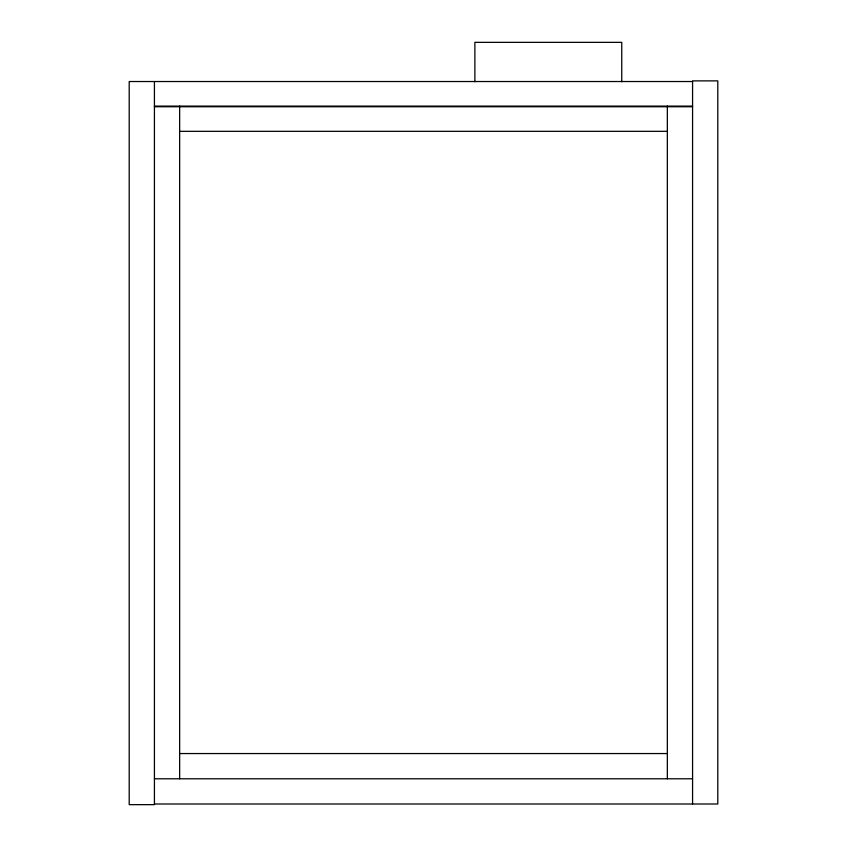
<?xml version="1.0" encoding="UTF-8"?>
<svg xmlns="http://www.w3.org/2000/svg" width="847" height="847" viewBox="0 0 847 847"><rect width="100%" height="100%" fill="white"/><g stroke="black" fill="none" stroke-linecap="round" stroke-linejoin="round"><path stroke-width="1.27" d="M692.571 81.524L129.199 81.524L129.199 804.65L154.429 804.65L154.429 81.524M154.429 106.108L692.571 106.108M154.429 106.743L692.571 106.743M179.659 131.327L667.341 131.327M179.659 753.555L667.341 753.555M154.429 778.785L692.571 778.785M154.429 804.004L717.801 804.004L717.801 80.878L692.571 80.878L692.571 804.004M667.341 106.108L667.341 778.785M621.751 81.788L621.751 42.35L474.881 42.35L474.881 81.788M179.659 106.108L179.659 778.785"/></g></svg>
